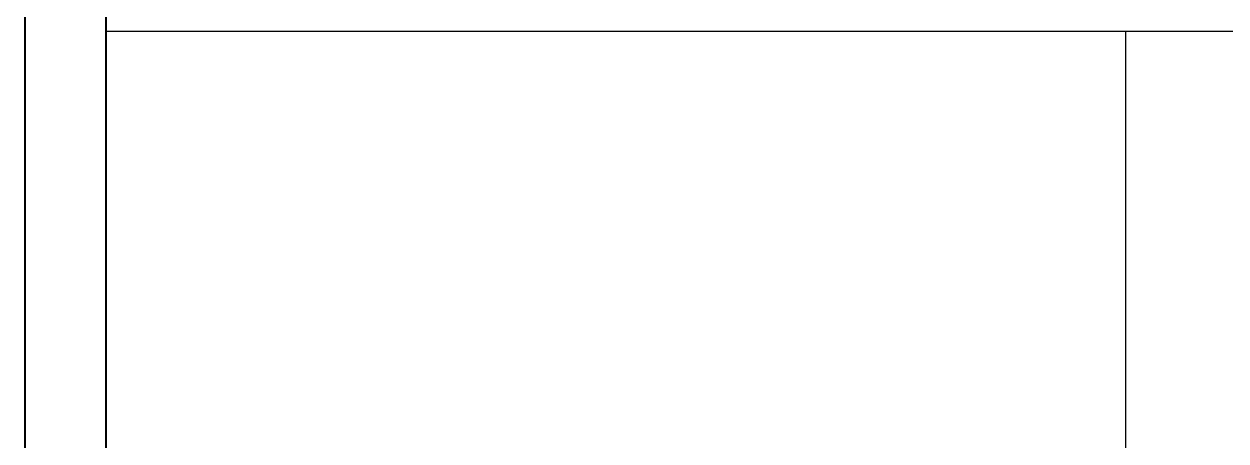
# Model space of a CAD drawing. Extents: x -4210259 to 293730, y -7499 to 868879.
# Drawn here: x -1099572 to -1084745, y 431071 to 436221 of the extents above; entities that cross this region are included whole.
import ezdxf
from ezdxf.enums import TextEntityAlignment as Align

# ---------------------------------------------------------------- set-up
doc = ezdxf.new("R2010")
doc.units = 0
doc.header["$LTSCALE"] = 1000
doc.header["$MEASUREMENT"] = 0
doc.layers.get('Defpoints').update_dxf_attribs({"color": 210})
doc.layers.add('0-cxFrame', color=155, linetype='Continuous')
doc.layers.add('A-CURTAIN', color=134, linetype='Continuous')
doc.layers.add('0-cxText', color=131, linetype='Continuous', lineweight=25)
doc.styles.add('cx_tuming', font='')
doc.styles.add('cx_tuqian1', font='')
doc.styles.add('黑体', font='', dxfattribs={"height": 12})
doc.styles.get('cx_tuming').set_extended_font_data('SimHei')
doc.styles.get('cx_tuqian1').set_extended_font_data('SimSun')
doc.styles.get('黑体').set_extended_font_data('SimHei')

# ---------------------------------------------------------------- blocks, each defined once
blk = doc.blocks.new('TK22.A1 L(Dragon)')
at = {"layer": '0-cxFrame', "color": 7, "const_width": 0.5}
blk.add_lwpolyline([(0, 0), (-841, 0), (-841, 594), (0, 594)], close=True, dxfattribs=at)
at = {"layer": '0-cxFrame', "const_width": 0.5}
blk.add_lwpolyline([(-80, 10), (-821, 10), (-821, 584), (-80, 584)], close=True, dxfattribs=at)
at = {"style": '黑体', "flags": 4}
blk.add_attdef('图幅', text='', height=3.3, dxfattribs=at).set_placement((-40, 3), align=Align.RIGHT)
at = {"layer": '0-cxText', "flags": 4}
for tag, height, style, p in [('建设单位', 3.5, 'cx_tuming', (-45, 240)), ('项目名称', 3.5, 'cx_tuming', (-45, 210)), ('子项名称', 3.5, 'cx_tuming', (-45, 180)), ('工程编号', 3.3, 'cx_tuqian1', (-35, 165)), ('图名1', 3.5, 'cx_tuming', (-45, 87)), ('图名2', 3.5, 'cx_tuming', (-45, 79)), ('图名3', 3.5, 'cx_tuming', (-45, 71)), ('出图日期', 3.3, 'cx_tuqian1', (-39, 60)), ('专业', 3.3, 'cx_tuqian1', (-55, 52)), ('图号', 3.3, 'cx_tuqian1', (-55, 44)), ('版次', 3.3, 'cx_tuqian1', (-20, 44))]:
    blk.add_attdef(tag, text='', height=height, dxfattribs=dict(at, style=style)).set_placement(p, align=Align.MIDDLE)
at = {"layer": 'Defpoints', "color": 6, "flags": 4}
for tag, height, style, p in [('tufu', 3.3, '黑体', (-12, 12)), ('dwfname', 4, 'cx_tuqian1', (-80, 3))]:
    blk.add_attdef(tag, text='', height=height, dxfattribs=dict(at, style=style)).set_placement(p, align=Align.RIGHT)

msp = doc.modelspace()

# ---------------------------------------------------------------- linework, layer by layer
at = {"layer": 'A-CURTAIN'}
for p, q in [((-1061510, 436129.4), (-1098560, 436129.4)), ((-1085980, 421720), (-1085980, 436129.4))]:
    msp.add_line(p, q, dxfattribs=at)

# ---------------------------------------------------------------- block references
at = {"layer": '0-cxFrame', "xscale": 50, "yscale": 50, "zscale": 50}
msp.add_blockref('TK22.A1 L(Dragon)', (-1057510, 421220), dxfattribs=at)

doc.saveas('drawing.dxf')
